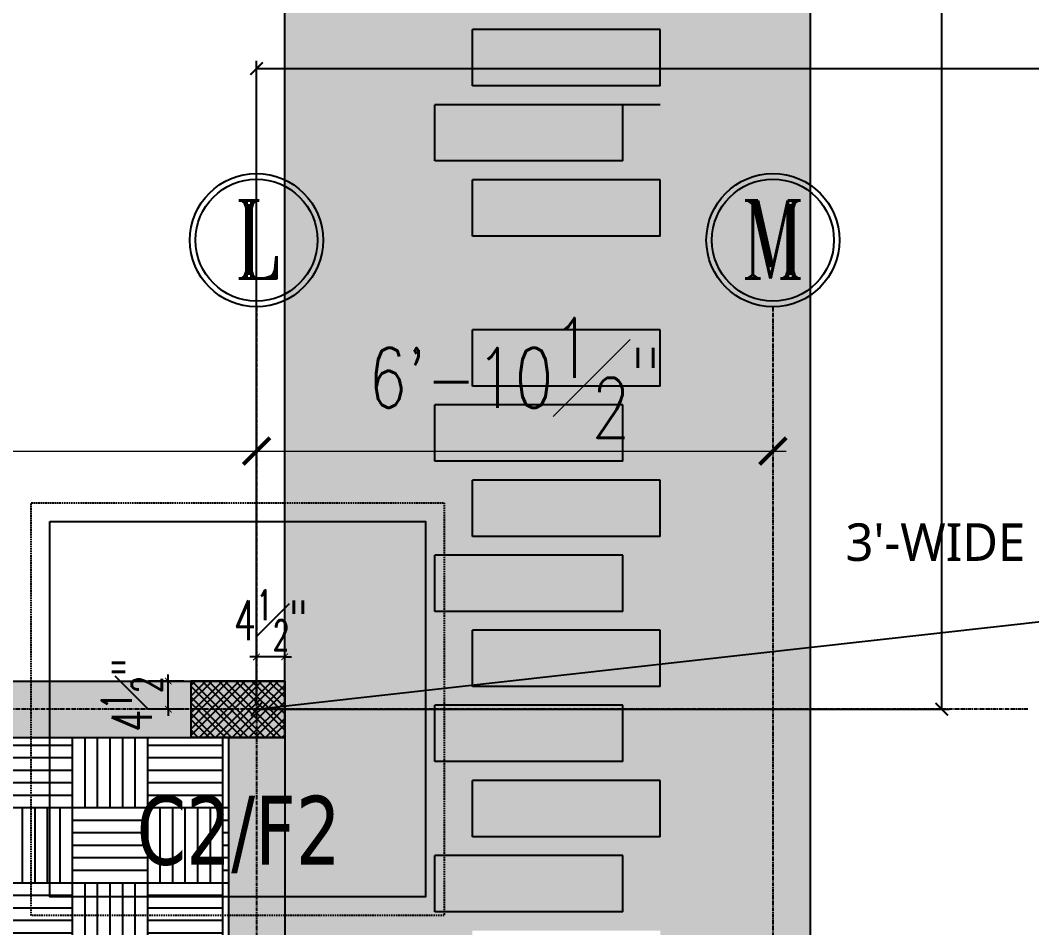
# Model space of a CAD drawing. Header units: inches. Extents: x 99023 to 109265, y 17199 to 18675.
# Drawn here: x 103842.1 to 104003.7, y 18375 to 18520.1 of the extents above; entities that cross this region are included whole.
import ezdxf
from ezdxf.enums import TextEntityAlignment as Align

# ---------------------------------------------------------------- set-up
doc = ezdxf.new("R2010")
doc.units = ezdxf.units.IN
doc.linetypes.add('CENTER', pattern=[2, 1.25, -0.25, 0.25, -0.25])
doc.linetypes.add('HIDDEN', pattern=[0.375, 0.25, -0.125])
doc.layers.get('0').update_dxf_attribs({"color": 255})
for name, color, linetype in [('Column', 170, 'Continuous'), ('FOOT', 4, 'Continuous'), ('FRN', 8, 'Continuous'), ('GRID-DIM', 5, 'Continuous'), ('HAT', 8, 'Continuous'), ('HATCH', 8, 'Continuous'), ('I-WALL-PATT', 7, 'Continuous'), ('PLAN', 1, 'Continuous'), ('TEXT', 7, 'Continuous')]:
    doc.layers.add(name, color=color, linetype=linetype)
doc.layers.add('DIM', color=250, linetype='Continuous', lineweight=15)
doc.styles.add('JCK', font='verdana.ttf', dxfattribs={"width": 0.75})
doc.styles.add('ROMANS', font='romans.shx', dxfattribs={"width": 0.75})
doc.styles.add('ROMANT', font='romant.shx')
doc.styles.get("Standard").update_dxf_attribs({"font": 'arial.ttf'})
doc.styles.add('style2', font='romans.shx', dxfattribs={"width": 0.65})
doc.dimstyles.new('115', dxfattribs={"dimscale": 4.25, "dimtxt": 3, "dimasz": 0.5, "dimexe": 0.75, "dimexo": 0.75, "dimgap": 0.25, "dimtad": 1, "dimdec": 8, "dimzin": 0, "dimdsep": 46, "dimlunit": 4, "dimtxsty": 'style2', "dimblk": 'DOT', "dimcen": 0.25, "dimdle": 0.75, "dimclrd": 5, "dimclre": 5, "dimclrt": 2, "dimadec": 0, "dimazin": 0, "dimtfac": 0.75, "dimtdec": 8, "dimtix": 1, "dimtmove": 2, "dimatfit": 0, "dimfxl": 1, "dimfrac": 1, "dimtolj": 1, "dimtzin": 0, "dimlwd": -1, "dimlwe": -1, "dimarcsym": 0})
doc.dimstyles.new('ISO-25', dxfattribs={"dimtxt": 5, "dimasz": 2, "dimexe": 1.25, "dimexo": 0.625, "dimtad": 0, "dimdec": 1, "dimlunit": 4, "dimtxsty": 'Standard', "dimblk": 'ARCHTICK', "dimcen": 2.5, "dimclrd": 5, "dimclre": 5, "dimclrt": 6, "dimadec": 0, "dimazin": 0, "dimtfac": 1, "dimtdec": 1, "dimtmove": 0, "dimatfit": 3, "dimfxl": 1, "dimarcsym": 0})
doc.dimstyles.new('JCK', dxfattribs={"dimscale": 4.25, "dimtxt": 3.25, "dimasz": 1.5, "dimexe": 1, "dimexo": 1, "dimgap": 0.5, "dimtad": 1, "dimdec": 1, "dimzin": 0, "dimdsep": 46, "dimlunit": 4, "dimtxsty": 'ROMANS', "dimblk": 'ARCHTICK', "dimcen": 0.09, "dimdle": 1, "dimclrd": 5, "dimclre": 5, "dimclrt": 6, "dimadec": 0, "dimazin": 0, "dimtfac": 1, "dimtdec": 1, "dimtix": 1, "dimtmove": 2, "dimatfit": 0, "dimfxl": 1, "dimfrac": 1, "dimtolj": 1, "dimtzin": 0, "dimlwd": -1, "dimlwe": -1, "dimarcsym": 0})

# ---------------------------------------------------------------- blocks, each defined once
blk = doc.blocks.new('_ArchTick')
at = {"color": 0, "linetype": 'ByBlock', "const_width": 0.15}
blk.add_lwpolyline([(-0.5, -0.5), (0.5, 0.5)], dxfattribs=at)
blk = doc.blocks.new('*D106')
at = {"layer": 'Defpoints', "color": 0, "linetype": 'ByBlock', "lineweight": -2, "transparency": 16777216}
for p in [(103865.75, 18414.44), (103871.43, 18414.44), (103871.43, 18409.94)]:
    blk.add_point(p, dxfattribs=at)
at = {"layer": 'GRID-DIM', "color": 5, "linetype": 'ByBlock', "transparency": 16777216}
for p, q in [((103865.75, 18414.44), (103865.75, 18415.5)), ((103868.24, 18414.44), (103862.56, 18414.44)), ((103865.75, 18409.94), (103865.75, 18414.44)), ((103868.24, 18409.94), (103862.56, 18409.94)), ((103865.75, 18409.94), (103865.75, 18408.88))]:
    blk.add_line(p, q, dxfattribs=at)
at = {"layer": 'GRID-DIM', "color": 5, "linetype": 'ByBlock', "transparency": 16777216, "xscale": 1.0625, "yscale": 1.0625, "zscale": 1.0625}
for p, rotation in [((103865.75, 18414.44), 270), ((103865.75, 18409.94), 90)]:
    blk.add_blockref('_ArchTick', p, dxfattribs=dict(at, rotation=rotation))
at = {"layer": 'GRID-DIM', "color": 2, "linetype": 'ByBlock', "transparency": 16777216, "insert": (103859.91, 18412.19), "char_height": 6.375, "attachment_point": 5, "rotation": 90, "style": 'style2'}
blk.add_mtext('\\A1;4{\\H0.75x;\\S1#2;}"', dxfattribs=at)
blk = doc.blocks.new('*D107')
at = {"layer": 'Defpoints', "color": 0, "linetype": 'ByBlock', "lineweight": -2, "transparency": 16777216}
for p in [(103879.84, 18418.3), (103879.84, 18413.16), (103884.34, 18413.16)]:
    blk.add_point(p, dxfattribs=at)
at = {"layer": 'GRID-DIM', "color": 5, "linetype": 'ByBlock', "transparency": 16777216}
for p, q in [((103879.84, 18416.35), (103879.84, 18421.48)), ((103884.34, 18416.35), (103884.34, 18421.48)), ((103879.84, 18418.3), (103878.78, 18418.3)), ((103884.34, 18418.3), (103879.84, 18418.3)), ((103884.34, 18418.3), (103885.41, 18418.3))]:
    blk.add_line(p, q, dxfattribs=at)
at = {"layer": 'GRID-DIM', "color": 5, "linetype": 'ByBlock', "transparency": 16777216, "xscale": 1.0625, "yscale": 1.0625, "zscale": 1.0625}
blk.add_blockref('_ArchTick', (103879.84, 18418.3), dxfattribs=at)
at = {"layer": 'GRID-DIM', "color": 5, "linetype": 'ByBlock', "transparency": 16777216, "xscale": 1.0625, "yscale": 1.0625, "zscale": 1.0625, "rotation": 180}
blk.add_blockref('_ArchTick', (103884.34, 18418.3), dxfattribs=at)
at = {"layer": 'GRID-DIM', "color": 2, "linetype": 'ByBlock', "transparency": 16777216, "insert": (103882.09, 18424.14), "char_height": 6.375, "attachment_point": 5, "style": 'style2'}
blk.add_mtext('\\A1;4{\\H0.75x;\\S1#2;}"', dxfattribs=at)
blk = doc.blocks.new('*D96')
at = {"layer": 'Defpoints', "color": 0, "linetype": 'ByBlock', "lineweight": -2, "transparency": 16777216}
for p in [(103756.88, 18451.2), (103879.84, 18451.2), (103879.84, 18451.2)]:
    blk.add_point(p, dxfattribs=at)
at = {"layer": 'DIM', "color": 5, "linetype": 'ByBlock', "transparency": 16777216}
blk.add_line((103754.76, 18451.2), (103881.97, 18451.2), dxfattribs=at)
at = {"layer": 'DIM', "color": 5, "linetype": 'ByBlock', "transparency": 16777216, "xscale": 4.25, "yscale": 4.25, "zscale": 4.25, "rotation": 180}
blk.add_blockref('_ArchTick', (103756.88, 18451.2), dxfattribs=at)
at = {"layer": 'DIM', "color": 5, "linetype": 'ByBlock', "transparency": 16777216, "xscale": 4.25, "yscale": 4.25, "zscale": 4.25}
blk.add_blockref('_ArchTick', (103879.84, 18451.2), dxfattribs=at)
at = {"layer": 'DIM', "color": 6, "linetype": 'ByBlock', "transparency": 16777216, "insert": (103818.36, 18459.02), "char_height": 9.562, "attachment_point": 5, "style": 'ROMANS'}
blk.add_mtext('\\A1;10\'-3"', dxfattribs=at)
blk = doc.blocks.new('*D97')
at = {"layer": 'Defpoints', "color": 0, "linetype": 'ByBlock', "lineweight": -2, "transparency": 16777216}
for p in [(103879.84, 18451.2), (103962.34, 18451.2), (103962.34, 18451.2)]:
    blk.add_point(p, dxfattribs=at)
at = {"layer": 'DIM', "color": 5, "linetype": 'ByBlock', "transparency": 16777216}
blk.add_line((103877.72, 18451.2), (103964.47, 18451.2), dxfattribs=at)
at = {"layer": 'DIM', "color": 5, "linetype": 'ByBlock', "transparency": 16777216, "xscale": 4.25, "yscale": 4.25, "zscale": 4.25, "rotation": 180}
blk.add_blockref('_ArchTick', (103879.84, 18451.2), dxfattribs=at)
at = {"layer": 'DIM', "color": 5, "linetype": 'ByBlock', "transparency": 16777216, "xscale": 4.25, "yscale": 4.25, "zscale": 4.25}
blk.add_blockref('_ArchTick', (103962.34, 18451.2), dxfattribs=at)
at = {"layer": 'DIM', "color": 6, "linetype": 'ByBlock', "transparency": 16777216, "insert": (103921.09, 18462.89), "char_height": 9.5625, "attachment_point": 5, "style": 'ROMANS'}
blk.add_mtext('\\A1;6\'-10{\\H1x;\\S1#2;}"', dxfattribs=at)
blk = doc.blocks.new('*D125')
at = {"color": 132, "lineweight": -2, "transparency": 16777216}
for p, q in [((103880.47, 18594.44), (103990.56, 18594.44)), ((103989.31, 18594.44), (103989.31, 18553.22)), ((103989.31, 18409.94), (103989.31, 18531.61)), ((103880.47, 18409.94), (103990.56, 18409.94))]:
    blk.add_line(p, q, dxfattribs=at)
at = {"layer": 'Defpoints', "color": 0, "lineweight": -2, "transparency": 16777216}
for p in [(103879.84, 18594.44), (103989.31, 18594.44), (103879.84, 18409.94)]:
    blk.add_point(p, dxfattribs=at)
at = {"color": 132, "lineweight": -2, "transparency": 16777216, "xscale": 2, "yscale": 2, "zscale": 2}
for p, rotation in [((103989.31, 18594.44), 90), ((103989.31, 18409.94), 270)]:
    blk.add_blockref('_ArchTick', p, dxfattribs=dict(at, rotation=rotation))
at = {"color": 132, "lineweight": -2, "transparency": 16777216, "insert": (103989.31, 18542.41), "char_height": 5, "attachment_point": 5, "rotation": 90}
blk.add_mtext('15\'-4{\\H1x;\\S1/2;}"', dxfattribs=at)
blk = doc.blocks.new('*D126')
at = {"color": 132, "lineweight": -2, "transparency": 16777216}
for p, q in [((103879.84, 18410.56), (103879.84, 18513.59)), ((103879.84, 18512.34), (104558.72, 18512.34)), ((105531.34, 18512.34), (104584.21, 18512.34)), ((105531.34, 18410.56), (105531.34, 18513.59))]:
    blk.add_line(p, q, dxfattribs=at)
at = {"layer": 'Defpoints', "color": 0, "lineweight": -2, "transparency": 16777216}
for p in [(105531.34, 18512.34), (103879.84, 18409.94), (105531.34, 18409.94)]:
    blk.add_point(p, dxfattribs=at)
at = {"color": 132, "lineweight": -2, "transparency": 16777216, "xscale": 2, "yscale": 2, "zscale": 2, "rotation": 180}
blk.add_blockref('_ArchTick', (103879.84, 18512.34), dxfattribs=at)
at = {"color": 132, "lineweight": -2, "transparency": 16777216, "xscale": 2, "yscale": 2, "zscale": 2}
blk.add_blockref('_ArchTick', (105531.34, 18512.34), dxfattribs=at)
at = {"color": 132, "lineweight": -2, "transparency": 16777216, "insert": (104571.46, 18512.34), "char_height": 5, "attachment_point": 5}
blk.add_mtext('137\'-7{\\H1x;\\S1/2;}"', dxfattribs=at)
blk = doc.blocks.new('*D32')
at = {"color": 132, "lineweight": -2, "transparency": 16777216}
for p, q in [((105531.27, 18595.06), (105531.21, 18595.68)), ((105531.34, 18594.44), (104526.01, 18482.13)), ((103879.84, 18409.94), (104504.3, 18479.7)), ((103879.77, 18410.56), (103879.71, 18411.18))]:
    blk.add_line(p, q, dxfattribs=at)
at = {"layer": 'Defpoints', "color": 0, "lineweight": -2, "transparency": 16777216}
for p in [(105531.34, 18594.44), (105531.34, 18594.44), (103879.84, 18409.94)]:
    blk.add_point(p, dxfattribs=at)
at = {"color": 132, "lineweight": -2, "transparency": 16777216, "xscale": 2, "yscale": 2, "zscale": 2}
for p, rotation in [((105531.34, 18594.44), 6.374459552538259), ((103879.84, 18409.94), 186.3744595525382)]:
    blk.add_blockref('_ArchTick', p, dxfattribs=dict(at, rotation=rotation))
at = {"color": 132, "lineweight": -2, "transparency": 16777216, "insert": (104515.15, 18480.91), "char_height": 5, "attachment_point": 5, "rotation": 6.3745}
blk.add_mtext('138\'-6"', dxfattribs=at)
blk = doc.blocks.new('FEWFEWFEWF')
at = {"layer": 'HAT', "linetype": 'ByBlock'}
h = blk.add_hatch(dxfattribs=at)
h.set_pattern_fill('ANSI37', color=256, scale=15)
h.set_pattern_definition([(45, (-245054.2629, -54534.0869), (-1.325825215, 1.325825215), []), (135, (-245054.2629, -54534.0869), (-1.325825215, -1.325825215), [])])
h.paths.add_polyline_path([(106331.70369, 17979.43877), (106346.70369, 17979.43877), (106346.70369, 17988.43877), (106331.70369, 17988.43877)])
edge = h.paths.add_edge_path()
edge.add_arc((106526.70369, 18066.43877), 6, 0, 360)
edge = h.paths.add_edge_path()
edge.add_arc((106370.70369, 18066.43877), 6, 0, 360)
edge = h.paths.add_edge_path()
edge.add_arc((106526.70369, 18175.93877), 6, 0, 360)
edge = h.paths.add_edge_path()
edge.add_arc((106370.70369, 18175.93877), 6, 0, 360)
edge = h.paths.add_edge_path()
edge.add_arc((106898.70369, 17926.60544), 6, 0, 360)
edge = h.paths.add_edge_path()
edge.add_arc((106898.70369, 17769.43877), 6, 0, 360)
edge = h.paths.add_edge_path()
edge.add_arc((106673.91863, 17769.43877), 6, 0, 360)
edge = h.paths.add_edge_path()
edge.add_arc((106816.20369, 17851.93877), 6, 0, 360)
edge = h.paths.add_edge_path()
edge.add_arc((106693.24221, 17851.93877), 6, 0, 360)
edge = h.paths.add_edge_path()
edge.add_arc((106594.20369, 17851.93877), 6, 0, 360)
h.paths.add_polyline_path([(106820.70369, 17979.43877), (106802.70369, 17979.43877), (106802.70369, 17988.43877), (106820.70369, 17988.43877)])
h.paths.add_polyline_path([(106679.74221, 17979.43877), (106697.74221, 17979.43877), (106697.74221, 17988.43877), (106679.74221, 17988.43877)])
h.paths.add_polyline_path([(106514.70369, 17979.43877), (106529.70369, 17979.43877), (106529.70369, 17988.43877), (106514.70369, 17988.43877)])
h.paths.add_polyline_path([(106331.70369, 17847.43877), (106346.70369, 17847.43877), (106346.70369, 17856.43877), (106331.70369, 17856.43877)])
h.paths.add_polyline_path([(106514.70369, 17862.43877), (106514.70369, 17847.43877), (106523.70369, 17847.43877), (106523.70369, 17862.43877)])
h.paths.add_polyline_path([(106811.70369, 18261.43877), (106811.70369, 18243.43877), (106820.70369, 18243.43877), (106820.70369, 18261.43877)])
h.paths.add_polyline_path([(106688.74221, 18261.43877), (106688.74221, 18243.43877), (106697.74221, 18243.43877), (106697.74221, 18261.43877)])
h.paths.add_polyline_path([(106514.70369, 18258.43877), (106514.70369, 18243.43877), (106523.70369, 18243.43877), (106523.70369, 18258.43877)])
h.paths.add_polyline_path([(106430.70369, 18258.43877), (106430.70369, 18243.43877), (106439.70369, 18243.43877), (106439.70369, 18258.43877)])
h.paths.add_polyline_path([(106247.70369, 18258.43877), (106247.70369, 18243.43877), (106256.70369, 18243.43877), (106256.70369, 18258.43877)])
h.paths.add_polyline_path([(106133.70369, 18171.43877), (106151.70369, 18171.43877), (106151.70369, 18180.43877), (106133.70369, 18180.43877)])
h.paths.add_polyline_path([(106142.70369, 18006.43877), (106142.70369, 17991.43877), (106151.70369, 17991.43877), (106151.70369, 18006.43877)])
h.paths.add_polyline_path([(106142.70369, 17862.43877), (106142.70369, 17847.43877), (106151.70369, 17847.43877), (106151.70369, 17862.43877)])
h.paths.add_polyline_path([(105956.70369, 17862.43877), (105956.70369, 17847.43877), (105965.70369, 17847.43877), (105965.70369, 17862.43877)])
h.paths.add_polyline_path([(105956.70369, 18006.43877), (105956.70369, 17991.43877), (105965.70369, 17991.43877), (105965.70369, 18006.43877)])
h.paths.add_polyline_path([(105956.70369, 18189.43877), (105956.70369, 18171.43877), (105965.70369, 18171.43877), (105965.70369, 18189.43877)])
h.paths.add_polyline_path([(105956.70369, 18414.43877), (105956.70369, 18399.43877), (105965.70369, 18399.43877), (105965.70369, 18414.43877)])
h.paths.add_polyline_path([(106247.70369, 18405.43877), (106262.70369, 18405.43877), (106262.70369, 18414.43877), (106247.70369, 18414.43877)])
h.paths.add_polyline_path([(106136.70369, 18405.43877), (106151.70369, 18405.43877), (106151.70369, 18414.43877), (106136.70369, 18414.43877)])
h.paths.add_polyline_path([(106424.70369, 18405.43877), (106439.70369, 18405.43877), (106439.70369, 18414.43877), (106424.70369, 18414.43877)])
h.paths.add_polyline_path([(106514.70369, 18405.43877), (106529.70369, 18405.43877), (106529.70369, 18414.43877), (106514.70369, 18414.43877)])
h.paths.add_polyline_path([(106805.70369, 18405.43877), (106820.70369, 18405.43877), (106820.70369, 18414.43877), (106805.70369, 18414.43877)])
h.paths.add_polyline_path([(106682.74221, 18405.43877), (106697.74221, 18405.43877), (106697.74221, 18414.43877), (106682.74221, 18414.43877)])
at = {"layer": 'I-WALL-PATT', "true_color": 0x136734, "transparency": 33554687}
h = blk.add_hatch(dxfattribs=at)
h.set_pattern_fill('AR-CONC', color=116)
h.set_pattern_definition([(50, (100139.8044, 15886.008), (7.172602, -0.6275213), [0.75, -8.25]), (355, (100139.804, 15886.008), (-1.387513, 7.521921), [0.6, -6.6]), (100.45144, (100140.402, 15885.956), (5.7850885, 6.8944), [0.637402, -7.011421]), (46.1842, (100139.804, 15888.008), (10.672413, -1.655193), [1.125, -12.375]), (96.63564, (100140.694, 15887.87), (9.34662, 9.741186), [0.956103, -10.517138]), (351.18416, (100139.804, 15888.008), (9.34662, 9.741186), [0.9, -9.9]), (21, (100140.8044, 15887.508), (5.9690705, -4.026189), [0.75, -8.25]), (326, (100140.804, 15887.508), (2.433153, 7.2515005), [0.6, -6.6]), (71.45144, (100141.302, 15887.173), (8.402224, 3.2253115), [0.637402, -7.011421]), (37.5, (100139.8044, 15886.0083), (0.12159855, 3.3289385), [0, -6.52, 0, -6.7, 0, -6.625]), (7.5, (100139.8044, 15886.0083), (2.6306954, 3.9441171), [0, -3.82, 0, -6.37, 0, -2.525]), (327.5, (100137.5744, 15886.0083), (5.3382244, -0.2255487), [0, -2.5, 0, -7.8, 0, -10.35]), (317.5, (100136.5744, 15886.0083), (5.8318617, 1.0010498), [0, -3.25, 0, -5.18, 0, -7.35])])
h.paths.add_polyline_path([(106904.70369, 18585.43877), (106820.70369, 18585.43877), (106820.70369, 18465.43877), (106820.70369, 18030.43877), (106820.70369, 17932.60544), (106904.70369, 17932.60544)])
h.paths.add_polyline_path([(106880.70369, 18533.55916), (106850.70369, 18533.55916), (106850.70369, 18542.55916), (106880.70369, 18542.55916)], flags=16)
h.paths.add_polyline_path([(106874.70369, 18545.55916), (106844.70369, 18545.55916), (106844.70369, 18554.55916), (106874.70369, 18554.55916)], flags=16)
h.paths.add_polyline_path([(106880.70369, 18518.55916), (106880.70369, 18509.55916), (106850.70369, 18509.55916), (106850.70369, 18518.55916)], flags=16)
h.paths.add_polyline_path([(106880.70369, 18557.55916), (106850.70369, 18557.55916), (106850.70369, 18566.55916), (106880.70369, 18566.55916)], flags=16)
h.paths.add_polyline_path([(106874.70369, 18506.55916), (106874.70369, 18497.55916), (106844.70369, 18497.55916), (106844.70369, 18506.55916)], flags=16)
h.paths.add_polyline_path([(106880.70369, 18494.55916), (106880.70369, 18485.55916), (106850.70369, 18485.55916), (106850.70369, 18494.55916)], flags=16)
h.paths.add_polyline_path([(106880.70369, 18470.55916), (106880.70369, 18461.55916), (106850.70369, 18461.55916), (106850.70369, 18470.55916)], flags=16)
h.paths.add_polyline_path([(106874.70369, 18458.55916), (106874.70369, 18449.55916), (106844.70369, 18449.55916), (106844.70369, 18458.55916)], flags=16)
h.paths.add_polyline_path([(106880.70369, 18446.55916), (106880.70369, 18437.55916), (106850.70369, 18437.55916), (106850.70369, 18446.55916)], flags=16)
h.paths.add_polyline_path([(106874.70369, 18434.55916), (106874.70369, 18425.55916), (106844.70369, 18425.55916), (106844.70369, 18434.55916)], flags=16)
h.paths.add_polyline_path([(106880.70369, 18422.55916), (106880.70369, 18413.55916), (106850.70369, 18413.55916), (106850.70369, 18422.55916)], flags=16)
h.paths.add_polyline_path([(106874.70369, 18410.55916), (106874.70369, 18401.55916), (106844.70369, 18401.55916), (106844.70369, 18410.55916)], flags=16)
h.paths.add_polyline_path([(106880.70369, 18398.55916), (106880.70369, 18389.55916), (106850.70369, 18389.55916), (106850.70369, 18398.55916)], flags=16)
h.paths.add_polyline_path([(106874.70369, 18386.55916), (106874.70369, 18377.55916), (106844.70369, 18377.55916), (106844.70369, 18386.55916)], flags=16)
h.paths.add_polyline_path([(106880.70369, 18374.55916), (106880.70369, 18365.55916), (106850.70369, 18365.55916), (106850.70369, 18374.55916)], flags=16)
h.paths.add_polyline_path([(106874.70369, 18362.55916), (106874.70369, 18353.55916), (106844.70369, 18353.55916), (106844.70369, 18362.55916)], flags=16)
h.paths.add_polyline_path([(106880.70369, 18350.55916), (106880.70369, 18341.55916), (106850.70369, 18341.55916), (106850.70369, 18350.55916)], flags=16)
h.paths.add_polyline_path([(106874.70369, 18338.55916), (106874.70369, 18329.55916), (106844.70369, 18329.55916), (106844.70369, 18338.55916)], flags=16)
h.paths.add_polyline_path([(106880.70369, 18326.55916), (106880.70369, 18317.55916), (106850.70369, 18317.55916), (106850.70369, 18326.55916)], flags=16)
h.paths.add_polyline_path([(106874.70369, 18314.55916), (106874.70369, 18305.55916), (106844.70369, 18305.55916), (106844.70369, 18314.55916)], flags=16)
h.paths.add_polyline_path([(106880.70369, 18302.55916), (106880.70369, 18293.55916), (106850.70369, 18293.55916), (106850.70369, 18302.55916)], flags=16)
h.paths.add_polyline_path([(106874.70369, 18290.55916), (106874.70369, 18281.55916), (106844.70369, 18281.55916), (106844.70369, 18290.55916)], flags=16)
h.paths.add_polyline_path([(106880.70369, 18278.55916), (106880.70369, 18269.55916), (106850.70369, 18269.55916), (106850.70369, 18278.55916)], flags=16)
h.paths.add_polyline_path([(106874.70369, 18266.55916), (106874.70369, 18257.55916), (106844.70369, 18257.55916), (106844.70369, 18266.55916)], flags=16)
h.paths.add_polyline_path([(106880.70369, 18254.55916), (106880.70369, 18245.55916), (106850.70369, 18245.55916), (106850.70369, 18254.55916)], flags=16)
h.paths.add_polyline_path([(106874.70369, 18242.55916), (106874.70369, 18233.55916), (106844.70369, 18233.55916), (106844.70369, 18242.55916)], flags=16)
h.paths.add_polyline_path([(106880.70369, 18230.55916), (106880.70369, 18221.55916), (106850.70369, 18221.55916), (106850.70369, 18230.55916)], flags=16)
h.paths.add_polyline_path([(106874.70369, 18218.55916), (106874.70369, 18209.55916), (106844.70369, 18209.55916), (106844.70369, 18218.55916)], flags=16)
h.paths.add_polyline_path([(106880.70369, 18206.55916), (106880.70369, 18197.55916), (106850.70369, 18197.55916), (106850.70369, 18206.55916)], flags=16)
h.paths.add_polyline_path([(106874.70369, 18194.55916), (106874.70369, 18185.55916), (106844.70369, 18185.55916), (106844.70369, 18194.55916)], flags=16)
h.paths.add_polyline_path([(106880.70369, 18182.55916), (106880.70369, 18173.55916), (106850.70369, 18173.55916), (106850.70369, 18182.55916)], flags=16)
h.paths.add_polyline_path([(106874.70369, 18170.55916), (106874.70369, 18161.55916), (106844.70369, 18161.55916), (106844.70369, 18170.55916)], flags=16)
h.paths.add_polyline_path([(106880.70369, 18158.55916), (106880.70369, 18149.55916), (106850.70369, 18149.55916), (106850.70369, 18158.55916)], flags=16)
h.paths.add_polyline_path([(106874.70369, 18146.55916), (106874.70369, 18137.55916), (106844.70369, 18137.55916), (106844.70369, 18146.55916)], flags=16)
h.paths.add_polyline_path([(106880.70369, 18134.55916), (106880.70369, 18125.55916), (106850.70369, 18125.55916), (106850.70369, 18134.55916)], flags=16)
h.paths.add_polyline_path([(106874.70369, 18122.55916), (106874.70369, 18113.55916), (106844.70369, 18113.55916), (106844.70369, 18122.55916)], flags=16)
h.paths.add_polyline_path([(106880.70369, 18110.55916), (106880.70369, 18101.55916), (106850.70369, 18101.55916), (106850.70369, 18110.55916)], flags=16)
h.paths.add_polyline_path([(106874.70369, 18098.55916), (106874.70369, 18089.55916), (106844.70369, 18089.55916), (106844.70369, 18098.55916)], flags=16)
h.paths.add_polyline_path([(106880.70369, 18086.55916), (106880.70369, 18077.55916), (106850.70369, 18077.55916), (106850.70369, 18086.55916)], flags=16)
h.paths.add_polyline_path([(106874.70369, 18074.55916), (106874.70369, 18065.55916), (106844.70369, 18065.55916), (106844.70369, 18074.55916)], flags=16)
h.paths.add_polyline_path([(106880.70369, 18062.55916), (106880.70369, 18053.55916), (106850.70369, 18053.55916), (106850.70369, 18062.55916)], flags=16)
h.paths.add_polyline_path([(106874.70369, 18050.55916), (106874.70369, 18041.55916), (106844.70369, 18041.55916), (106844.70369, 18050.55916)], flags=16)
h.paths.add_polyline_path([(106880.70369, 18038.55916), (106880.70369, 18029.55916), (106850.70369, 18029.55916), (106850.70369, 18038.55916)], flags=16)
h.paths.add_polyline_path([(106874.70369, 18026.55916), (106874.70369, 18017.55916), (106844.70369, 18017.55916), (106844.70369, 18026.55916)], flags=16)
h.paths.add_polyline_path([(106880.70369, 18014.55916), (106880.70369, 18005.55916), (106850.70369, 18005.55916), (106850.70369, 18014.55916)], flags=16)
h.paths.add_polyline_path([(106874.70369, 18002.55916), (106874.70369, 17993.55916), (106844.70369, 17993.55916), (106844.70369, 18002.55916)], flags=16)
at = {"layer": 'I-WALL-PATT', "transparency": 33554687}
h = blk.add_hatch(color=27, dxfattribs=at)
h.dxf.hatch_style = 1
h.paths.add_polyline_path([(106880.70369, 18509.55916), (106880.70369, 18518.55916), (106850.70369, 18518.55916), (106850.70369, 18509.55916)])
h.paths.add_polyline_path([(106844.70369, 18506.55916), (106844.70369, 18497.55916), (106874.70369, 18497.55916), (106874.70369, 18506.55916)])
at = {"layer": 'I-WALL-PATT', "true_color": 0x3b3b3b, "transparency": 33554687}
h = blk.add_hatch(color=250, dxfattribs=at)
h.dxf.hatch_style = 1
h.paths.add_polyline_path([(106880.70369, 18509.55916), (106850.70369, 18509.55916)])
h.paths.add_polyline_path([(106844.70369, 18506.55916), (106844.70369, 18497.55916), (106874.70369, 18497.55916), (106874.70369, 18506.55916)])
at = {"layer": 'I-WALL-PATT', "transparency": 33554687}
h = blk.add_hatch(color=27, dxfattribs=at)
h.dxf.hatch_style = 1
h.paths.add_polyline_path([(106880.70369, 18485.55916), (106880.70369, 18494.55916), (106850.70369, 18494.55916), (106850.70369, 18485.55916)])
h.paths.add_polyline_path([(106844.70369, 18482.55916), (106844.70369, 18473.55916), (106874.70369, 18473.55916), (106874.70369, 18482.55916)])
h = blk.add_hatch(color=27, dxfattribs=at)
h.dxf.hatch_style = 1
h.paths.add_polyline_path([(106880.70369, 18461.55916), (106880.70369, 18470.55916), (106850.70369, 18470.55916), (106850.70369, 18461.55916)])
h.paths.add_polyline_path([(106844.70369, 18458.55916), (106844.70369, 18449.55916), (106874.70369, 18449.55916), (106874.70369, 18458.55916)])
at = {"layer": 'I-WALL-PATT', "true_color": 0x3b3b3b, "transparency": 33554687}
h = blk.add_hatch(color=250, dxfattribs=at)
h.dxf.hatch_style = 1
h.paths.add_polyline_path([(106880.70369, 18461.55916), (106850.70369, 18461.55916)])
h.paths.add_polyline_path([(106844.70369, 18458.55916), (106844.70369, 18449.55916), (106874.70369, 18449.55916), (106874.70369, 18458.55916)])
at = {"layer": 'I-WALL-PATT', "transparency": 33554687}
h = blk.add_hatch(color=27, dxfattribs=at)
h.dxf.hatch_style = 1
h.paths.add_polyline_path([(106880.70369, 18437.55916), (106880.70369, 18446.55916), (106850.70369, 18446.55916), (106850.70369, 18437.55916)])
h.paths.add_polyline_path([(106844.70369, 18434.55916), (106844.70369, 18425.55916), (106874.70369, 18425.55916), (106874.70369, 18434.55916)])
h = blk.add_hatch(color=27, dxfattribs=at)
h.dxf.hatch_style = 1
h.paths.add_polyline_path([(106880.70369, 18413.55916), (106880.70369, 18422.55916), (106850.70369, 18422.55916), (106850.70369, 18413.55916)])
h.paths.add_polyline_path([(106844.70369, 18410.55916), (106844.70369, 18401.55916), (106874.70369, 18401.55916), (106874.70369, 18410.55916)])
at = {"layer": 'I-WALL-PATT', "true_color": 0x636466, "transparency": 33554687}
h = blk.add_hatch(color=251, dxfattribs=at)
h.dxf.hatch_style = 1
h.paths.add_polyline_path([(106070.70369, 18414.43877), (105956.70369, 18414.43877), (105956.70369, 18171.43877), (105965.70369, 18171.43877), (106151.70369, 18171.43877), (106151.70369, 18177.43877), (105965.70369, 18177.43877), (105965.70369, 18201.43877), (105965.70369, 18405.43877), (106070.70369, 18405.43877)])
h.paths.add_polyline_path([(106181.70369, 18414.43877), (106130.70369, 18414.43877), (106130.70369, 18405.43877), (106145.70369, 18405.43877), (106145.70369, 18399.43877), (106151.70369, 18399.43877), (106151.70369, 18405.43877), (106181.70369, 18405.43877)])
h.paths.add_polyline_path([(106358.70369, 18414.43877), (106217.70369, 18414.43877), (106217.70369, 18405.43877), (106247.70369, 18405.43877), (106247.70369, 18249.43877), (106151.70369, 18249.43877), (106151.70369, 18369.43877), (106145.70369, 18369.43877), (106145.70369, 18231.43877), (106151.70369, 18231.43877), (106151.70369, 18243.43877), (106382.70369, 18243.43877), (106382.70369, 18249.43877), (106253.70369, 18249.43877), (106253.70369, 18405.43877), (106358.70369, 18405.43877)])
h.paths.add_polyline_path([(106456.16724, 18414.43877), (106439.70369, 18414.43877), (106439.70369, 18405.43877), (106432.70369, 18405.43877), (106456.16724, 18405.43877)])
h.paths.add_polyline_path([(106616.74221, 18414.43877), (106491.6819, 18414.43877), (106491.6819, 18405.43877), (106514.70369, 18405.43877), (106514.70369, 18249.43877), (106439.70369, 18249.43877), (106439.70369, 18369.43877), (106433.70369, 18369.43877), (106433.70369, 18249.43877), (106433.70369, 18243.43877), (106520.70369, 18243.43877), (106520.70369, 18249.43877), (106520.70369, 18405.43877), (106616.74221, 18405.43877)])
h.paths.add_polyline_path([(106820.70369, 18414.43877), (106776.70581, 18414.43877), (106776.70581, 18405.43877), (106811.70369, 18405.43877), (106811.70369, 18315.43877), (106697.74221, 18315.43877), (106697.74221, 18369.43877), (106691.74221, 18369.43877), (106691.74221, 18249.43877), (106580.70369, 18249.43877), (106571.70369, 18249.43877), (106571.70369, 18243.43877), (106769.70369, 18243.43877), (106769.70369, 18249.43877), (106697.74221, 18249.43877), (106697.74221, 18275.47446), (106697.60803, 18275.47446), (106697.60803, 18277.68167), (106697.74221, 18309.43877), (106745.70369, 18309.43877), (106751.70369, 18309.43877), (106811.70369, 18309.43877), (106811.70369, 18303.43877), (106820.70369, 18303.43877)])
at = {"layer": 'I-WALL-PATT', "true_color": 0xadddf7, "transparency": 33554687}
h = blk.add_hatch(dxfattribs=at)
h.set_pattern_fill('AR-PARQ1', color=141)
h.set_pattern_definition([(90, (104942.454, 19054.195), (-12, 12), [12, -12]), (90, (104944.454, 19054.195), (-12, 12), [12, -12]), (90, (104946.454, 19054.195), (-12, 12), [12, -12]), (90, (104948.454, 19054.195), (-12, 12), [12, -12]), (90, (104950.454, 19054.195), (-12, 12), [12, -12]), (90, (104952.454, 19054.195), (-12, 12), [12, -12]), (90, (104954.454, 19054.195), (-12, 12), [12, -12]), (0, (104942.454, 19066.195), (12, -12), [12, -12]), (0, (104942.454, 19068.195), (12, -12), [12, -12]), (0, (104942.454, 19070.195), (12, -12), [12, -12]), (0, (104942.454, 19072.195), (12, -12), [12, -12]), (0, (104942.454, 19074.195), (12, -12), [12, -12]), (0, (104942.454, 19076.195), (12, -12), [12, -12]), (0, (104942.454, 19078.195), (12, -12), [12, -12])])
h.paths.add_polyline_path([(106811.70369, 18405.43877), (106696.74221, 18405.43877), (106696.74221, 18404.43877), (106724.74221, 18404.43877), (106724.74221, 18403.43877, -0.393452797), (106696.74221, 18376.43877), (106696.74221, 18375.43877), (106697.74221, 18375.43877), (106697.74221, 18315.43877), (106762.70369, 18315.43877), (106762.70369, 18338.43877), (106763.70369, 18338.43877), (106763.70369, 18362.43877), (106762.70369, 18362.43877), (106762.70369, 18363.43877), (106811.70369, 18363.43877)])
h.paths.add_polyline_path([(106711.89997, 18351.64284), (106698.1532, 18351.64284), (106698.1532, 18373.28625), (106711.89997, 18373.28625)], flags=16)
h.paths.add_polyline_path([(106711.22805, 18362.29539, -0.23827907), (106707.6226, 18354.91969, -0.21086171), (106703.31875, 18353.97256), (106698.59455, 18355.32687), (106698.59455, 18362.31813), (106698.59455, 18369.23762), (106703.31875, 18370.66764, -0.21086171), (106707.6226, 18369.72051, -0.236994491)], flags=0)
h.paths.add_polyline_path([(106710.70938, 18362.28258, -0.231171274), (106707.42071, 18355.3462, -0.183445758), (106703.84185, 18354.69718), (106699.85543, 18355.989, -0.390337206), (106699.21263, 18356.97793), (106699.21263, 18362.31813), (106699.21263, 18367.5881, -0.390337206), (106699.85543, 18368.57703), (106703.84185, 18369.94302, -0.183445758), (106707.42071, 18369.294, -0.229209934)], flags=0)
h.paths.add_polyline_path([(106709.77175, 18362.28296, -0.232662445), (106707.09931, 18356.33513, -0.24653956), (106705.37751, 18356.09734, -0.107345096), (106702.22885, 18357.6949, -0.20456121), (106701.52618, 18358.57451), (106701.46303, 18362.28302), (106701.52618, 18365.99152, -0.218686078), (106702.10524, 18366.87113, -0.103143932), (106705.37751, 18368.54286, -0.24653956), (106707.09931, 18368.30507, -0.230311451)], flags=0)
h.paths.add_polyline_path([(106723.00501, 18333.04665, -0.106902112), (106725.09202, 18330.81004, -0.135270638), (106725.73868, 18328.46355, -0.135270638), (106725.09202, 18326.11705, -0.106902112), (106723.00501, 18323.88045, -0.081907651), (106720.10789, 18322.504, -0.059005827), (106716.99899, 18321.99523, -0.029447253), (106706.54996, 18321.40139, 0.279901237), (106706.07201, 18320.99246), (106706.07201, 18318.98206, -0.414213562), (106705.29424, 18318.20429), (106699.51646, 18318.20429, -0.414213562), (106698.73868, 18318.98206), (106698.73868, 18328.46355), (106698.73868, 18337.94503, -0.414213562), (106699.51646, 18338.72281), (106702.59053, 18338.72281), (106702.59053, 18338.94503), (106702.44238, 18338.94503, -0.414213562), (106702.18312, 18339.20429), (106702.18312, 18340.13021, -0.414213562), (106702.44238, 18340.38947), (106703.92387, 18340.38947, -0.414213562), (106704.18312, 18340.13021), (106704.18312, 18339.20429, -0.414213562), (106703.92387, 18338.94503), (106703.77572, 18338.94503), (106703.77572, 18338.72281), (106705.29424, 18338.72281, -0.414213562), (106706.07201, 18337.94503), (106706.07201, 18335.93463, 0.279901237), (106706.54996, 18335.5257, -0.029447253), (106716.99899, 18334.93187, -0.059005827), (106720.10789, 18334.42309, -0.081907651)], flags=16)
h.paths.add_polyline_path([(106722.50742, 18332.60143, -0.107047238), (106724.44169, 18330.57295, -0.137952145), (106725.03498, 18328.46355, -0.137952145), (106724.44169, 18326.35414, -0.107047238), (106722.50742, 18324.32566, -0.080688651), (106719.83476, 18323.08418, -0.068563972), (106716.40535, 18322.61169, -0.068563972), (106712.97593, 18323.08418, -0.080688651), (106710.30328, 18324.32566, -0.049741117), (106709.29424, 18325.16746), (106709.29424, 18325.38947), (106708.33127, 18325.38947, -0.788197718), (106708.33127, 18326.42651), (106708.77572, 18326.42651), (106708.77572, 18326.57466, -0.356393959), (106708.92387, 18326.7561), (106708.92387, 18330.17099, -0.356393959), (106708.77572, 18330.35244), (106708.77572, 18330.50058), (106708.33127, 18330.50058, -0.788197718), (106708.33127, 18331.53762), (106709.29424, 18331.53762), (106709.29424, 18331.75963, -0.049741117), (106710.30328, 18332.60143, -0.080688651), (106712.97593, 18333.84291, -0.068563972), (106716.40535, 18334.3154, -0.068563972), (106719.83476, 18333.84291, -0.080688651)], flags=0)
h.paths.add_polyline_path([(106702.08009, 18362.31813, -1), (106703.51488, 18362.31813, -1)], flags=0)
h.paths.add_polyline_path([(106702.25358, 18362.31813, -1), (106703.34139, 18362.31813, -1)], flags=0)
h.paths.add_polyline_path([(106731.98656, 18376.24965), (106762.76664, 18376.24965), (106762.76664, 18389.47992), (106731.98656, 18389.47992)], flags=24)
h.paths.add_polyline_path([(106729.6387, 18368.16489), (106772.30623, 18368.16489), (106772.30623, 18381.39516), (106729.6387, 18381.39516)], flags=24)
at = {"layer": 'I-WALL-PATT', "transparency": 33554687}
h = blk.add_hatch(color=27, dxfattribs=at)
h.dxf.hatch_style = 1
h.paths.add_polyline_path([(106880.70369, 18389.55916), (106880.70369, 18398.55916), (106850.70369, 18398.55916), (106850.70369, 18389.55916)])
h.paths.add_polyline_path([(106844.70369, 18386.55916), (106844.70369, 18377.55916), (106874.70369, 18377.55916), (106874.70369, 18386.55916)])
at = {"layer": 'Column', "color": 3, "linetype": 'ByBlock', "ltscale": 12}
blk.add_lwpolyline([(106805.70369, 18405.43877), (106820.70369, 18405.43877), (106820.70369, 18414.43877), (106805.70369, 18414.43877)], close=True, dxfattribs=at)
at = {"layer": 'I-WALL-PATT', "color": 251, "true_color": 0x636466}
for p, q in [((106820.70369, 18414.43877), (106820.70369, 18585.43877)), ((106904.70369, 17932.60544), (106904.70369, 18585.43877))]:
    blk.add_line(p, q, dxfattribs=at)
at = {"layer": 'I-WALL-PATT', "color": 250, "true_color": 0x3b3b3b}
for p, q in [((106850.70369, 18509.55916), (106850.70369, 18518.55916)), ((106880.70369, 18518.55916), (106850.70369, 18518.55916)), ((106880.70369, 18509.55916), (106880.70369, 18518.55916)), ((106880.70369, 18509.55916), (106850.70369, 18509.55916)), ((106844.70369, 18497.55916), (106844.70369, 18506.55916)), ((106874.70369, 18506.55916), (106844.70369, 18506.55916)), ((106880.70369, 18506.55916), (106850.70369, 18506.55916)), ((106874.70369, 18497.55916), (106874.70369, 18506.55916)), ((106874.70369, 18497.55916), (106844.70369, 18497.55916)), ((106850.70369, 18485.55916), (106850.70369, 18494.55916)), ((106880.70369, 18494.55916), (106850.70369, 18494.55916)), ((106880.70369, 18485.55916), (106880.70369, 18494.55916)), ((106880.70369, 18485.55916), (106850.70369, 18485.55916)), ((106850.70369, 18461.55916), (106850.70369, 18470.55916)), ((106880.70369, 18470.55916), (106850.70369, 18470.55916)), ((106880.70369, 18461.55916), (106880.70369, 18470.55916)), ((106880.70369, 18461.55916), (106850.70369, 18461.55916)), ((106844.70369, 18449.55916), (106844.70369, 18458.55916)), ((106874.70369, 18458.55916), (106844.70369, 18458.55916)), ((106874.70369, 18449.55916), (106874.70369, 18458.55916)), ((106874.70369, 18449.55916), (106844.70369, 18449.55916)), ((106850.70369, 18437.55916), (106850.70369, 18446.55916)), ((106880.70369, 18446.55916), (106850.70369, 18446.55916)), ((106880.70369, 18437.55916), (106880.70369, 18446.55916)), ((106880.70369, 18437.55916), (106850.70369, 18437.55916)), ((106844.70369, 18425.55916), (106844.70369, 18434.55916)), ((106874.70369, 18434.55916), (106844.70369, 18434.55916)), ((106874.70369, 18425.55916), (106874.70369, 18434.55916)), ((106874.70369, 18425.55916), (106844.70369, 18425.55916)), ((106850.70369, 18413.55916), (106850.70369, 18422.55916)), ((106880.70369, 18422.55916), (106850.70369, 18422.55916)), ((106880.70369, 18413.55916), (106880.70369, 18422.55916)), ((106880.70369, 18413.55916), (106850.70369, 18413.55916)), ((106844.70369, 18401.55916), (106844.70369, 18410.55916)), ((106874.70369, 18410.55916), (106844.70369, 18410.55916)), ((106874.70369, 18401.55916), (106874.70369, 18410.55916)), ((106874.70369, 18401.55916), (106844.70369, 18401.55916)), ((106850.70369, 18389.55916), (106850.70369, 18398.55916)), ((106880.70369, 18398.55916), (106850.70369, 18398.55916)), ((106880.70369, 18389.55916), (106880.70369, 18398.55916)), ((106880.70369, 18389.55916), (106850.70369, 18389.55916)), ((106844.70369, 18377.55916), (106844.70369, 18386.55916)), ((106874.70369, 18386.55916), (106844.70369, 18386.55916)), ((106874.70369, 18377.55916), (106874.70369, 18386.55916)), ((106874.70369, 18377.55916), (106844.70369, 18377.55916))]:
    blk.add_line(p, q, dxfattribs=at)
at = {"layer": 'I-WALL-PATT', "color": 18, "true_color": 0x000000}
for p, q in [((106622.70369, 18414.43877), (106820.70369, 18414.43877)), ((106820.70369, 18414.43877), (106820.70369, 17979.43877)), ((106696.74221, 18405.43877), (106811.70369, 18405.43877)), ((106811.70369, 18405.43877), (106811.70369, 18315.43877))]:
    blk.add_line(p, q, dxfattribs=at)
at = {"layer": 'I-WALL-PATT', "color": 251, "true_color": 0x636466}
blk.add_lwpolyline([(105956.70369, 17847.43877), (105956.70369, 18414.43877), (106820.70369, 18414.43877), (106820.70369, 17979.43877), (106523.70369, 17979.43877), (106523.70369, 17847.43877), (105956.70369, 17847.43877)], dxfattribs=at)
at = {"color": 18, "true_color": 0x000000, "insert": (106939.00095, 18439.64152), "char_height": 6, "attachment_point": 3}
blk.add_mtext_dynamic_manual_height_columns("{\\fYu Gothic UI|b0|i0|c0|p34;3'-WIDE}", width=441.6724165, gutter_width=1, heights=[0], dxfattribs=at)
blk = doc.blocks.new('RTHTRHTRJ')
at = {"layer": 'HAT', "linetype": 'ByBlock'}
h = blk.add_hatch(dxfattribs=at)
h.set_pattern_fill('ANSI37', color=256, scale=15)
h.set_pattern_definition([(45, (-247990.6225, -54534.0869), (-1.325825215, 1.325825215), []), (135, (-247990.6225, -54534.0869), (-1.325825215, -1.325825215), [])])
h.paths.add_polyline_path([(103395.34, 17979.44), (103410.34, 17979.44), (103410.34, 17988.44), (103395.34, 17988.44)])
edge = h.paths.add_edge_path()
edge.add_arc((103590.34, 18066.44), 6, 0, 360)
edge = h.paths.add_edge_path()
edge.add_arc((103434.34, 18066.44), 6, 0, 360)
edge = h.paths.add_edge_path()
edge.add_arc((103590.34, 18175.94), 6, 0, 360)
edge = h.paths.add_edge_path()
edge.add_arc((103434.34, 18175.94), 6, 0, 360)
edge = h.paths.add_edge_path()
edge.add_arc((103962.34, 17926.61), 6, 0, 360)
edge = h.paths.add_edge_path()
edge.add_arc((103962.34, 17769.44), 6, 0, 360)
edge = h.paths.add_edge_path()
edge.add_arc((103737.56, 17769.44), 6, 0, 360)
edge = h.paths.add_edge_path()
edge.add_arc((103879.84, 17851.94), 6, 0, 360)
edge = h.paths.add_edge_path()
edge.add_arc((103756.88, 17851.94), 6, 0, 360)
edge = h.paths.add_edge_path()
edge.add_arc((103657.84, 17851.94), 6, 0, 360)
h.paths.add_polyline_path([(103884.34, 17979.44), (103866.34, 17979.44), (103866.34, 17988.44), (103884.34, 17988.44)])
h.paths.add_polyline_path([(103743.38, 17979.44), (103761.38, 17979.44), (103761.38, 17988.44), (103743.38, 17988.44)])
h.paths.add_polyline_path([(103578.34, 17979.44), (103593.34, 17979.44), (103593.34, 17988.44), (103578.34, 17988.44)])
h.paths.add_polyline_path([(103395.34, 17847.44), (103410.34, 17847.44), (103410.34, 17856.44), (103395.34, 17856.44)])
h.paths.add_polyline_path([(103578.34, 17862.44), (103578.34, 17847.44), (103587.34, 17847.44), (103587.34, 17862.44)])
h.paths.add_polyline_path([(103875.34, 18261.44), (103875.34, 18243.44), (103884.34, 18243.44), (103884.34, 18261.44)])
h.paths.add_polyline_path([(103752.38, 18261.44), (103752.38, 18243.44), (103761.38, 18243.44), (103761.38, 18261.44)])
h.paths.add_polyline_path([(103578.34, 18258.44), (103578.34, 18243.44), (103587.34, 18243.44), (103587.34, 18258.44)])
h.paths.add_polyline_path([(103494.34, 18258.44), (103494.34, 18243.44), (103503.34, 18243.44), (103503.34, 18258.44)])
h.paths.add_polyline_path([(103311.34, 18258.44), (103311.34, 18243.44), (103320.34, 18243.44), (103320.34, 18258.44)])
h.paths.add_polyline_path([(103197.34, 18171.44), (103215.34, 18171.44), (103215.34, 18180.44), (103197.34, 18180.44)])
h.paths.add_polyline_path([(103206.34, 18006.44), (103206.34, 17991.44), (103215.34, 17991.44), (103215.34, 18006.44)])
h.paths.add_polyline_path([(103206.34, 17862.44), (103206.34, 17847.44), (103215.34, 17847.44), (103215.34, 17862.44)])
h.paths.add_polyline_path([(103020.34, 17862.44), (103020.34, 17847.44), (103029.34, 17847.44), (103029.34, 17862.44)])
h.paths.add_polyline_path([(103020.34, 18006.44), (103020.34, 17991.44), (103029.34, 17991.44), (103029.34, 18006.44)])
h.paths.add_polyline_path([(103020.34, 18189.44), (103020.34, 18171.44), (103029.34, 18171.44), (103029.34, 18189.44)])
h.paths.add_polyline_path([(103020.34, 18414.44), (103020.34, 18399.44), (103029.34, 18399.44), (103029.34, 18414.44)])
h.paths.add_polyline_path([(103311.34, 18405.44), (103326.34, 18405.44), (103326.34, 18414.44), (103311.34, 18414.44)])
h.paths.add_polyline_path([(103200.34, 18405.44), (103215.34, 18405.44), (103215.34, 18414.44), (103200.34, 18414.44)])
h.paths.add_polyline_path([(103488.34, 18405.44), (103503.34, 18405.44), (103503.34, 18414.44), (103488.34, 18414.44)])
h.paths.add_polyline_path([(103578.34, 18405.44), (103593.34, 18405.44), (103593.34, 18414.44), (103578.34, 18414.44)])
h.paths.add_polyline_path([(103869.34, 18405.44), (103884.34, 18405.44), (103884.34, 18414.44), (103869.34, 18414.44)])
h.paths.add_polyline_path([(103746.38, 18405.44), (103761.38, 18405.44), (103761.38, 18414.44), (103746.38, 18414.44)])
at = {"layer": 'Column', "color": 3, "linetype": 'ByBlock', "ltscale": 12}
blk.add_lwpolyline([(103869.34, 18405.44), (103884.34, 18405.44), (103884.34, 18414.44), (103869.34, 18414.44)], close=True, dxfattribs=at)
at = {"layer": 'FOOT', "ltscale": 2}
blk.add_lwpolyline([(103846.84, 18439.94), (103906.84, 18439.94), (103906.84, 18379.94), (103846.84, 18379.94)], close=True, dxfattribs=at)
at = {"layer": 'FRN', "color": 8}
for centre, radius in [((103879.84, 18484.9), 10.64), ((103879.84, 18484.9), 9.75), ((103962.34, 18484.9), 10.64), ((103962.34, 18484.9), 9.75)]:
    blk.add_circle(centre, radius, dxfattribs=at)
at = {"layer": 'HATCH', "linetype": 'HIDDEN'}
blk.add_lwpolyline([(103843.84, 18442.94), (103909.84, 18442.94), (103909.84, 18376.94), (103843.84, 18376.94)], close=True, dxfattribs=at)
at = {"layer": 'PLAN', "color": 8, "linetype": 'CENTER', "ltscale": 0.5}
for p, q in [((103879.84, 18474.26), (103879.84, 17734.9)), ((103962.34, 18474.26), (103962.34, 17734.9)), ((104003.04, 18409.94), (102936.9, 18409.94))]:
    blk.add_line(p, q, dxfattribs=at)
at = {"layer": 'TEXT', "style": 'ROMANT', "width": 0.75}
for s, p in [('L', (103879.84, 18485.02)), ('M', (103962.34, 18485.02))]:
    blk.add_text(s, height=12.48, dxfattribs=at).set_placement(p, align=Align.MIDDLE_CENTER)
at = {"layer": 'TEXT', "ltscale": 2, "style": 'JCK', "width": 0.75}
blk.add_text('C2/F2', height=11, dxfattribs=at).set_placement((103877.01, 18390.59), align=Align.MIDDLE_CENTER)
at = {"color": 18, "lineweight": -2, "true_color": 0x000000}
for base, p2, angle, picture, middle, dimtype in [((105531.34, 18594.44), (105531.34, 18594.44), 6.3745, '*D32', (104515.15, 18480.91), 129), ((103989.31, 18594.44), (103879.84, 18594.44), 90, '*D125', (103989.31, 18542.41), 128)]:
    dim = blk.add_linear_dim(base=base, p1=(103879.84, 18409.94), p2=p2, angle=angle, dimstyle='ISO-25', override={"dimclrd": 132, "dimclre": 132, "dimclrt": 132}, dxfattribs=at)
    dim.commit()
    dim.dimension.update_dxf_attribs({"geometry": picture, "text_midpoint": middle, "dimtype": dimtype})
dim = blk.add_linear_dim(base=(105531.34, 18512.34), p1=(103879.84, 18409.94), p2=(105531.34, 18409.94), dimstyle='ISO-25', override={"dimclrd": 132, "dimclre": 132, "dimclrt": 132}, dxfattribs=at)
dim.commit()
dim.dimension.update_dxf_attribs({"geometry": '*D126', "text_midpoint": (104571.46, 18512.34), "dimtype": 128})
at = {"layer": 'DIM', "linetype": 'ByBlock'}
for base, p1, p2, picture, middle in [((103962.34, 18451.2), (103879.84, 18451.2), (103962.34, 18451.2), '*D97', (103921.09, 18462.89)), ((103879.84, 18451.2), (103756.88, 18451.2), (103879.84, 18451.2), '*D96', (103818.36, 18459.02))]:
    dim = blk.add_linear_dim(base=base, p1=p1, p2=p2, dimstyle='JCK', override={"dimtxt": 2.25, "dimasz": 1, "dimexe": 0.5, "dimexo": 0.5, "dimdle": 0.5}, dxfattribs=at)
    dim.commit()
    dim.dimension.update_dxf_attribs({"geometry": picture, "text_midpoint": middle})
at = {"layer": 'GRID-DIM', "linetype": 'ByBlock'}
for base, p1, p2, angle, picture, middle in [((103879.84, 18418.3), (103884.34, 18413.16), (103879.84, 18413.16), 180, '*D107', (103882.09, 18424.14)), ((103865.75, 18414.44), (103871.43, 18409.94), (103871.43, 18414.44), 270, '*D106', (103859.91, 18412.19))]:
    dim = blk.add_linear_dim(base=base, p1=p1, p2=p2, angle=angle, dimstyle='115', override={"dimtxt": 1.5, "dimasz": 0.25, "dimdec": 1, "dimblk1": 'ArchTick', "dimblk2": 'ArchTick', "dimsah": 1}, dxfattribs=at)
    dim.commit()
    dim.dimension.update_dxf_attribs({"geometry": picture, "text_midpoint": middle})

msp = doc.modelspace()

# ---------------------------------------------------------------- block references
at = {"color": 18, "lineweight": -2, "true_color": 0x000000}
for name, p in [('FEWFEWFEWF', (-2936.3595857, 0)), ('RTHTRHTRJ', (0, 0))]:
    msp.add_blockref(name, p, dxfattribs=at)

doc.saveas('drawing.dxf')
